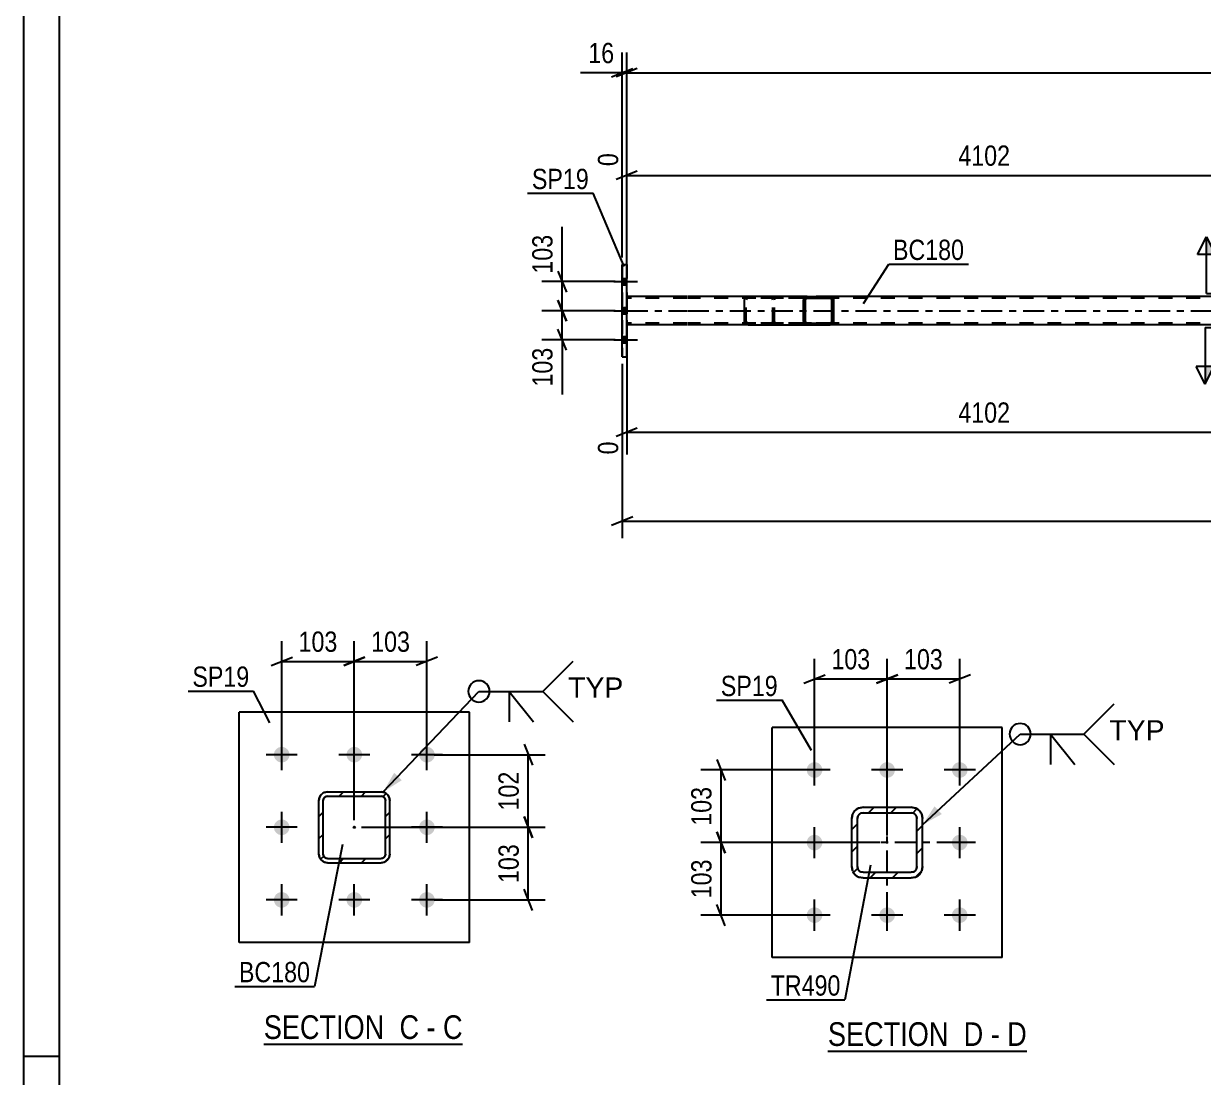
# Model space of a CAD drawing. Header units: millimetres. Extents: x 0 to 841, y 0 to 594.
# Drawn here: x 0 to 166.6, y 146.1 to 294.9 of the extents above; entities that cross this region are included whole.
import ezdxf

# ---------------------------------------------------------------- set-up
doc = ezdxf.new("R2010")
doc.units = ezdxf.units.MM
doc.linetypes.add('DXK_LINE_DOT2', pattern=[3.9198, 1.9599, -1.9599])
doc.linetypes.add('DXK_LINE_DOT3', pattern=[5.9187, 2.979, -0.9799, 0.9799, -0.9799])
doc.styles.add('Arial', font='ARIAL.TTF', dxfattribs={"height": 0.2})
doc.styles.add('Arial Narrow', font='ARIALN.TTF', dxfattribs={"height": 0.2})

# ---------------------------------------------------------------- blocks, each defined once
blk = doc.blocks.new('Unknown-318895283-1133')
at = {"color": 5, "linetype": 'Continuous'}
for p, q in [((0, 594), (0, 0)), ((5, 589), (5, 5)), ((5, 149), (0, 149))]:
    blk.add_line(p, q, dxfattribs=at)
blk = doc.blocks.new('Unknown-318895283-13 - 1653')
at = {"color": 6, "linetype": 'Continuous'}
blk.add_line((33.91, 150.73), (61.98, 150.73), dxfattribs=at)
at = {"color": 0, "linetype": 'Continuous'}
for points in [[(52.02, 151.48), (52.02, 154.98), (33.91, 154.98), (33.91, 151.48)], [(55.84, 151.48), (55.84, 154.98), (53.07, 154.98), (53.07, 151.48)], [(58.16, 151.48), (58.16, 154.98), (56.89, 154.98), (56.89, 151.48)], [(61.98, 151.48), (61.98, 154.98), (59.21, 154.98), (59.21, 151.48)]]:
    blk.add_wipeout(points, dxfattribs=at)
at = {"color": 7, "linetype": 'Continuous', "style": 'Arial Narrow'}
for s, p in [('SECTION ', (33.91, 151.48)), ('C', (53.07, 151.48)), ('C', (59.21, 151.48)), ('-', (56.89, 151.48))]:
    blk.add_text(s, height=3.34, dxfattribs=at).set_placement(p)
blk = doc.blocks.new('Unknown-318895283-14 - 7052')
at = {"color": 6, "linetype": 'Continuous'}
blk.add_line((113.55, 149.75), (141.62, 149.75), dxfattribs=at)
at = {"color": 0, "linetype": 'Continuous'}
for points in [[(131.66, 150.5), (131.66, 154), (113.55, 154), (113.55, 150.5)], [(135.48, 150.5), (135.48, 154), (132.71, 154), (132.71, 150.5)], [(137.8, 150.5), (137.8, 154), (136.53, 154), (136.53, 150.5)], [(141.62, 150.5), (141.62, 154), (138.85, 154), (138.85, 150.5)]]:
    blk.add_wipeout(points, dxfattribs=at)
at = {"color": 7, "linetype": 'Continuous', "style": 'Arial Narrow'}
for s, p in [('SECTION ', (113.55, 150.5)), ('D', (132.71, 150.5)), ('D', (138.85, 150.5)), ('-', (136.53, 150.5))]:
    blk.add_text(s, height=3.34, dxfattribs=at).set_placement(p)
blk = doc.blocks.new('Part-318895283-3261 - 2963')
at = {"color": 2, "linetype": 'Continuous'}
for p, q in [((84.5, 260.82), (85.14, 260.82)), ((84.5, 247.82), (84.5, 260.82)), ((85.14, 247.82), (85.14, 260.82)), ((84.5, 247.82), (85.14, 247.82))]:
    blk.add_line(p, q, dxfattribs=at)
at = {"color": 7, "linetype": 'DXK_LINE_DOT2'}
for p, q in [((84.5, 260.82), (84.5, 260.82)), ((84.5, 260.82), (84.5, 247.82)), ((85.14, 260.82), (85.14, 247.82)), ((84.5, 247.82), (84.5, 247.82))]:
    blk.add_line(p, q, dxfattribs=at)
blk = doc.blocks.new('Bolt-318895283-3028 - 2963')
at = {"linetype": 'Continuous'}
for points in [[(85.14, 257.98), (85.14, 258.86), (84.5, 258.86), (84.5, 257.98)], [(85.14, 257.98), (85.14, 258.86), (84.5, 258.86), (84.5, 257.98)], [(85.14, 257.98), (85.14, 258.86), (84.5, 258.86), (84.5, 257.98)], [(85.14, 253.88), (85.14, 254.76), (84.5, 254.76), (84.5, 253.88)], [(85.14, 253.88), (85.14, 254.76), (84.5, 254.76), (84.5, 253.88)], [(85.14, 249.78), (85.14, 250.66), (84.5, 250.66), (84.5, 249.78)], [(85.14, 249.78), (85.14, 250.66), (84.5, 250.66), (84.5, 249.78)], [(85.14, 249.78), (85.14, 250.66), (84.5, 250.66), (84.5, 249.78)]]:
    blk.add_hatch(color=1, dxfattribs=at).paths.add_polyline_path(points)
at = {"color": 1, "linetype": 'Continuous'}
for p, q in [((83.34, 258.42), (86.66, 258.42)), ((83.34, 258.42), (86.66, 258.42)), ((83.34, 258.42), (86.66, 258.42)), ((84.5, 258.86), (85.14, 258.86)), ((84.5, 258.86), (85.14, 258.86)), ((84.5, 258.86), (85.14, 258.86)), ((84.5, 257.98), (85.14, 257.98)), ((84.5, 257.98), (85.14, 257.98)), ((84.5, 257.98), (85.14, 257.98)), ((83.34, 254.32), (86.66, 254.32)), ((83.34, 254.32), (86.66, 254.32)), ((84.5, 254.76), (85.14, 254.76)), ((84.5, 254.76), (85.14, 254.76)), ((84.5, 253.88), (85.14, 253.88)), ((84.5, 253.88), (85.14, 253.88)), ((83.34, 250.22), (86.66, 250.22)), ((83.34, 250.22), (86.66, 250.22)), ((83.34, 250.22), (86.66, 250.22)), ((84.5, 250.66), (85.14, 250.66)), ((84.5, 250.66), (85.14, 250.66)), ((84.5, 250.66), (85.14, 250.66)), ((84.5, 249.78), (85.14, 249.78)), ((84.5, 249.78), (85.14, 249.78)), ((84.5, 249.78), (85.14, 249.78))]:
    blk.add_line(p, q, dxfattribs=at)
blk = doc.blocks.new('Part-318895283-3048 - 2963')
at = {"linetype": 'Continuous'}
h = blk.add_hatch(dxfattribs=at)
h.set_pattern_fill('', scale=0.7, style=0, pattern_type=0)
h.set_pattern_definition([(45, (114.3295, 256.0256), (-1.57154, 1.57154), [])])
h.paths.add_polyline_path([(114.37, 255.84), (114.33, 256.03), (114.22, 256.18), (114.05, 256.29), (113.86, 256.32), (110.62, 256.32), (110.43, 256.29), (110.26, 256.18), (110.15, 256.03), (110.11, 255.84), (110.11, 252.8), (110.15, 252.62), (110.26, 252.46), (110.43, 252.36), (110.62, 252.32), (113.86, 252.32), (114.05, 252.36), (114.22, 252.46), (114.33, 252.62), (114.37, 252.8)])
h.paths.add_polyline_path([(114.09, 252.71), (114.04, 252.63), (113.96, 252.58), (113.86, 252.56), (110.62, 252.56), (110.52, 252.58), (110.44, 252.63), (110.39, 252.71), (110.37, 252.8), (110.37, 255.84), (110.39, 255.93), (110.44, 256.01), (110.52, 256.06), (110.62, 256.08), (113.86, 256.08), (113.96, 256.06), (114.04, 256.01), (114.09, 255.93), (114.11, 255.84), (114.11, 252.8)])
at = {"color": 2, "linetype": 'Continuous'}
for p, q in [((101.76, 255.84), (101.8, 256.03)), ((101.76, 252.8), (101.76, 255.84)), ((102.08, 256.29), (102.27, 256.32)), ((110.62, 256.32), (102.27, 256.32)), ((110.15, 256.03), (110.11, 255.84)), ((110.11, 252.8), (110.11, 255.84)), ((110.37, 255.84), (110.39, 255.93)), ((110.37, 252.8), (110.37, 255.84)), ((110.39, 255.93), (110.44, 256.01)), ((110.62, 256.32), (110.43, 256.29)), ((110.44, 256.01), (110.52, 256.06)), ((110.52, 256.06), (110.62, 256.08)), ((110.62, 256.32), (113.86, 256.32)), ((110.62, 256.08), (113.86, 256.08)), ((114.05, 256.29), (113.86, 256.32)), ((113.86, 256.08), (113.96, 256.06)), ((113.96, 256.06), (114.04, 256.01)), ((114.04, 256.01), (114.09, 255.93)), ((114.09, 255.93), (114.11, 255.84)), ((114.11, 252.8), (114.11, 255.84)), ((114.37, 255.84), (114.33, 256.03)), ((114.37, 252.8), (114.37, 255.84)), ((101.8, 252.62), (101.76, 252.8)), ((102.27, 252.32), (102.08, 252.36)), ((102.27, 252.32), (110.62, 252.32)), ((110.11, 252.8), (110.15, 252.62)), ((110.39, 252.71), (110.37, 252.8)), ((110.44, 252.63), (110.39, 252.71)), ((110.43, 252.36), (110.62, 252.32)), ((110.52, 252.58), (110.44, 252.63)), ((110.62, 252.56), (110.52, 252.58)), ((110.62, 252.56), (113.86, 252.56)), ((110.62, 252.32), (113.86, 252.32)), ((113.96, 252.58), (113.86, 252.56)), ((113.86, 252.32), (114.05, 252.36)), ((114.04, 252.63), (113.96, 252.58)), ((114.09, 252.71), (114.04, 252.63)), ((114.11, 252.8), (114.09, 252.71)), ((114.33, 252.62), (114.37, 252.8))]:
    blk.add_line(p, q, dxfattribs=at)
at = {"color": 7, "linetype": 'DXK_LINE_DOT2'}
for p, q in [((102.04, 255.93), (102.02, 255.84)), ((102.02, 252.8), (102.02, 255.84)), ((102.09, 256.01), (102.04, 255.93)), ((102.18, 256.06), (102.09, 256.01)), ((102.27, 256.08), (102.18, 256.06)), ((113.86, 256.08), (102.27, 256.08)), ((105.51, 256.32), (105.7, 256.29)), ((105.61, 256.06), (105.51, 256.08)), ((105.69, 256.01), (105.61, 256.06)), ((105.74, 255.93), (105.69, 256.01)), ((105.76, 255.84), (105.74, 255.93)), ((105.76, 252.8), (105.76, 255.84)), ((105.98, 256.03), (106.02, 255.84)), ((106.02, 252.8), (106.02, 255.84)), ((113.86, 256.32), (110.62, 256.32)), ((102.02, 252.8), (102.04, 252.71)), ((102.04, 252.71), (102.09, 252.63)), ((102.09, 252.63), (102.18, 252.58)), ((102.18, 252.58), (102.27, 252.56)), ((113.86, 252.56), (102.27, 252.56)), ((105.51, 252.56), (105.61, 252.58)), ((105.7, 252.36), (105.51, 252.32)), ((105.61, 252.58), (105.69, 252.63)), ((105.69, 252.63), (105.74, 252.71)), ((105.74, 252.71), (105.76, 252.8)), ((106.02, 252.8), (105.98, 252.62)), ((110.62, 252.32), (113.86, 252.32))]:
    blk.add_line(p, q, dxfattribs=at)
at = {"color": 2, "linetype": 'Continuous'}
for centre, start, end in [((102.25, 255.82), 110.7584, 155.6801), ((110.6, 255.82), 110.7583, 155.6801), ((113.88, 255.82), 24.3199, 69.2416), ((102.25, 252.82), 204.3199, 249.2416), ((110.6, 252.82), 204.3199, 249.2416), ((113.88, 252.82), 290.7583, 335.6801)]:
    blk.add_arc(centre, 0.496, start, end, dxfattribs=at)
at = {"color": 7, "linetype": 'DXK_LINE_DOT2'}
for centre, start, end in [((105.53, 255.82), 24.3199, 69.2416), ((105.53, 252.82), 290.7584, 335.6801)]:
    blk.add_arc(centre, 0.496, start, end, dxfattribs=at)
blk = doc.blocks.new('Part-318895283-3086 - 2963')
at = {"color": 2, "linetype": 'Continuous'}
for p, q in [((93.66, 256.32), (85.14, 256.32)), ((102.27, 256.32), (93.76, 256.32)), ((178.93, 256.32), (113.86, 256.32)), ((93.66, 252.32), (85.14, 252.32)), ((102.27, 252.32), (93.76, 252.32)), ((178.93, 252.32), (113.86, 252.32))]:
    blk.add_line(p, q, dxfattribs=at)
at = {"color": 7, "linetype": 'DXK_LINE_DOT2'}
for p, q in [((85.14, 256.32), (85.14, 252.32)), ((93.66, 256.08), (85.14, 256.08)), ((85.14, 255.84), (85.14, 252.8)), ((667.83, 256.08), (93.76, 256.08)), ((113.86, 256.32), (102.27, 256.32)), ((93.66, 252.56), (85.14, 252.56)), ((667.83, 252.56), (93.76, 252.56)), ((110.62, 252.32), (102.27, 252.32)), ((113.86, 252.32), (102.27, 252.32))]:
    blk.add_line(p, q, dxfattribs=at)
at = {"color": 7, "linetype": 'DXK_LINE_DOT3'}
for p, q in [((85.14, 254.32), (93.66, 254.32)), ((93.76, 254.32), (667.83, 254.32))]:
    blk.add_line(p, q, dxfattribs=at)
blk = doc.blocks.new('Part-318895283-1705 - 1653')
at = {"linetype": 'Continuous'}
h = blk.add_hatch(dxfattribs=at)
h.set_pattern_fill('', scale=0.7, style=0, pattern_type=0)
h.set_pattern_definition([(45, (50.9494, 176.46), (-1.57154, 1.57154), [])])
h.paths.add_polyline_path([(50.49, 176.37), (50.95, 176.46), (51.34, 176.72), (51.6, 177.11), (51.69, 177.57), (51.69, 185.17), (51.6, 185.63), (51.34, 186.02), (50.95, 186.28), (50.49, 186.37), (42.89, 186.37), (42.43, 186.28), (42.04, 186.02), (41.78, 185.63), (41.69, 185.17), (41.69, 177.57), (41.78, 177.11), (42.04, 176.72), (42.43, 176.46), (42.89, 176.37)])
h.paths.add_polyline_path([(42.89, 176.97), (42.66, 177.01), (42.47, 177.14), (42.34, 177.34), (42.29, 177.57), (42.29, 185.17), (42.34, 185.4), (42.47, 185.59), (42.66, 185.72), (42.89, 185.77), (50.49, 185.77), (50.72, 185.72), (50.91, 185.59), (51.04, 185.4), (51.09, 185.17), (51.09, 177.57), (51.04, 177.34), (50.91, 177.14), (50.72, 177.01), (50.49, 176.97)])
blk.add_hatch(color=30, dxfattribs=at).paths.add_polyline_path([(46.69, 181.27, -1), (46.69, 181.47, -1)])
at = {"color": 7, "linetype": 'DXK_LINE_DOT2'}
for p, q in [((41.69, 185.17), (41.78, 185.63)), ((41.69, 177.57), (41.69, 185.17)), ((42.34, 185.4), (42.29, 185.17)), ((42.29, 177.57), (42.29, 185.17)), ((42.47, 185.59), (42.34, 185.4)), ((42.43, 186.28), (42.89, 186.37)), ((42.66, 185.72), (42.47, 185.59)), ((42.89, 185.77), (42.66, 185.72)), ((42.89, 186.37), (50.49, 186.37)), ((42.89, 185.77), (50.49, 185.77)), ((50.49, 186.37), (50.95, 186.28)), ((50.72, 185.72), (50.49, 185.77)), ((50.91, 185.59), (50.72, 185.72)), ((51.04, 185.4), (50.91, 185.59)), ((51.09, 185.17), (51.04, 185.4)), ((51.09, 177.57), (51.09, 185.17)), ((51.6, 185.63), (51.69, 185.17)), ((51.69, 177.57), (51.69, 185.17)), ((41.78, 177.11), (41.69, 177.57)), ((42.29, 177.57), (42.34, 177.34)), ((42.34, 177.34), (42.47, 177.14)), ((42.47, 177.14), (42.66, 177.01)), ((42.66, 177.01), (42.89, 176.97)), ((42.89, 176.97), (50.49, 176.97)), ((50.49, 176.97), (50.72, 177.01)), ((50.72, 177.01), (50.91, 177.14)), ((50.91, 177.14), (51.04, 177.34)), ((51.04, 177.34), (51.09, 177.57)), ((51.69, 177.57), (51.6, 177.11)), ((42.89, 176.37), (42.43, 176.46)), ((42.89, 176.37), (50.49, 176.37)), ((50.95, 176.46), (50.49, 176.37))]:
    blk.add_line(p, q, dxfattribs=at)
at = {"color": 2, "linetype": 'Continuous'}
for p, q in [((41.78, 185.63), (41.69, 185.17)), ((41.69, 177.57), (41.69, 185.17)), ((42.29, 185.17), (42.34, 185.4)), ((42.29, 177.57), (42.29, 185.17)), ((42.34, 185.4), (42.47, 185.59)), ((42.89, 186.37), (42.43, 186.28)), ((42.47, 185.59), (42.66, 185.72)), ((42.66, 185.72), (42.89, 185.77)), ((42.89, 186.37), (50.49, 186.37)), ((42.89, 185.77), (50.49, 185.77)), ((50.95, 186.28), (50.49, 186.37)), ((50.49, 185.77), (50.72, 185.72)), ((50.72, 185.72), (50.91, 185.59)), ((50.91, 185.59), (51.04, 185.4)), ((51.04, 185.4), (51.09, 185.17)), ((51.09, 177.57), (51.09, 185.17)), ((51.69, 185.17), (51.6, 185.63)), ((51.69, 177.57), (51.69, 185.17)), ((41.69, 177.57), (41.78, 177.11)), ((42.34, 177.34), (42.29, 177.57)), ((42.47, 177.14), (42.34, 177.34)), ((42.66, 177.01), (42.47, 177.14)), ((42.89, 176.97), (42.66, 177.01)), ((42.89, 176.97), (50.49, 176.97)), ((50.72, 177.01), (50.49, 176.97)), ((50.91, 177.14), (50.72, 177.01)), ((51.04, 177.34), (50.91, 177.14)), ((51.09, 177.57), (51.04, 177.34)), ((51.6, 177.11), (51.69, 177.57)), ((42.43, 176.46), (42.89, 176.37)), ((42.89, 176.37), (50.49, 176.37)), ((50.49, 176.37), (50.95, 176.46))]:
    blk.add_line(p, q, dxfattribs=at)
at = {"color": 7, "linetype": 'DXK_LINE_DOT3'}
blk.add_line((46.69, 181.37), (46.69, 181.37), dxfattribs=at)
at = {"color": 30, "linetype": 'DXK_LINE_DOT3'}
blk.add_line((46.69, 181.37), (46.69, 181.37), dxfattribs=at)
at = {"color": 30, "linetype": 'Continuous'}
blk.add_circle((46.69, 181.37), 0.1, dxfattribs=at)
at = {"color": 7, "linetype": 'DXK_LINE_DOT2'}
for centre, start, end in [((42.89, 185.17), 112.5, 157.5), ((50.49, 185.17), 22.5, 67.5), ((42.89, 177.57), 202.5, 247.5), ((50.49, 177.57), 292.5, 337.5)]:
    blk.add_arc(centre, 1.2, start, end, dxfattribs=at)
at = {"color": 2, "linetype": 'Continuous'}
for centre, start, end in [((42.89, 185.17), 112.5, 157.5), ((50.49, 185.17), 22.5, 67.5), ((42.89, 177.57), 202.5, 247.5), ((50.49, 177.57), 292.5, 337.5)]:
    blk.add_arc(centre, 1.2, start, end, dxfattribs=at)
blk = doc.blocks.new('Bolt-318895283-1805 - 1653')
at = {"linetype": 'Continuous'}
for points in [[(36.44, 190.52, -1), (36.44, 192.72, -1)], [(46.69, 190.52, -1), (46.69, 192.72, -1)], [(56.94, 190.52, -1), (56.94, 192.72, -1)], [(36.44, 180.27, -1), (36.44, 182.47, -1)], [(56.94, 180.27, -1), (56.94, 182.47, -1)], [(36.44, 170.02, -1), (36.44, 172.22, -1)], [(46.69, 170.02, -1), (46.69, 172.22, -1)], [(56.94, 170.02, -1), (56.94, 172.22, -1)]]:
    blk.add_hatch(color=1, dxfattribs=at).paths.add_polyline_path(points)
at = {"color": 1, "linetype": 'Continuous'}
for p, q in [((36.44, 189.42), (36.44, 193.82)), ((46.69, 189.42), (46.69, 193.82)), ((56.94, 189.42), (56.94, 193.82)), ((38.64, 191.62), (34.24, 191.62)), ((48.89, 191.62), (44.49, 191.62)), ((59.14, 191.62), (54.74, 191.62)), ((36.44, 179.17), (36.44, 183.57)), ((56.94, 179.17), (56.94, 183.57)), ((38.64, 181.37), (34.24, 181.37)), ((59.14, 181.37), (54.74, 181.37)), ((36.44, 168.92), (36.44, 173.32)), ((46.69, 168.92), (46.69, 173.32)), ((56.94, 168.92), (56.94, 173.32)), ((38.64, 171.12), (34.24, 171.12)), ((48.89, 171.12), (44.49, 171.12)), ((59.14, 171.12), (54.74, 171.12))]:
    blk.add_line(p, q, dxfattribs=at)
blk = doc.blocks.new('Part-318895283-1797 - 1653')
at = {"color": 2, "linetype": 'Continuous'}
for p, q in [((62.94, 197.62), (30.44, 197.62)), ((30.44, 165.12), (30.44, 197.62)), ((62.94, 165.12), (62.94, 197.62)), ((62.94, 165.12), (30.44, 165.12))]:
    blk.add_line(p, q, dxfattribs=at)
blk = doc.blocks.new('Bolt-318895283-7069 - 7052')
at = {"linetype": 'Continuous'}
for points in [[(111.66, 188.36, -1), (111.66, 190.56, -1)], [(121.91, 188.36, -1), (121.91, 190.56, -1)], [(132.16, 188.36, -1), (132.16, 190.56, -1)], [(111.66, 178.11, -1), (111.66, 180.31, -1)], [(132.16, 178.11, -1), (132.16, 180.31, -1)], [(111.66, 167.86, -1), (111.66, 170.06, -1)], [(121.91, 167.86, -1), (121.91, 170.06, -1)], [(132.16, 167.86, -1), (132.16, 170.06, -1)]]:
    blk.add_hatch(color=1, dxfattribs=at).paths.add_polyline_path(points)
at = {"color": 1, "linetype": 'Continuous'}
for p, q in [((111.66, 187.26), (111.66, 191.66)), ((121.91, 187.26), (121.91, 191.66)), ((132.16, 187.26), (132.16, 191.66)), ((113.86, 189.46), (109.46, 189.46)), ((124.11, 189.46), (119.71, 189.46)), ((134.36, 189.46), (129.96, 189.46)), ((111.66, 177.01), (111.66, 181.41)), ((132.16, 177.01), (132.16, 181.41)), ((113.86, 179.21), (109.46, 179.21)), ((134.36, 179.21), (129.96, 179.21)), ((111.66, 166.76), (111.66, 171.16)), ((121.91, 166.76), (121.91, 171.16)), ((132.16, 166.76), (132.16, 171.16)), ((113.86, 168.96), (109.46, 168.96)), ((124.11, 168.96), (119.71, 168.96)), ((134.36, 168.96), (129.96, 168.96))]:
    blk.add_line(p, q, dxfattribs=at)
blk = doc.blocks.new('Part-318895283-7187 - 7052')
at = {"color": 2, "linetype": 'Continuous'}
for p, q in [((138.16, 195.46), (105.66, 195.46)), ((105.66, 162.96), (105.66, 195.46)), ((138.16, 162.96), (138.16, 195.46)), ((138.16, 162.96), (105.66, 162.96))]:
    blk.add_line(p, q, dxfattribs=at)
blk = doc.blocks.new('Part-318895283-7066 - 7052')
at = {"linetype": 'Continuous'}
h = blk.add_hatch(dxfattribs=at)
h.set_pattern_fill('', scale=0.7, style=0, pattern_type=0)
h.set_pattern_definition([(45, (125.9195, 174.332), (-1.57154, 1.57154), [])])
h.paths.add_polyline_path([(125.31, 174.21), (125.92, 174.33), (126.44, 174.68), (126.79, 175.2), (126.91, 175.81), (126.91, 182.61), (126.79, 183.22), (126.44, 183.74), (125.92, 184.09), (125.31, 184.21), (118.51, 184.21), (117.89, 184.09), (117.38, 183.74), (117.03, 183.22), (116.91, 182.61), (116.91, 175.81), (117.03, 175.2), (117.38, 174.68), (117.89, 174.33), (118.51, 174.21)])
h.paths.add_polyline_path([(118.51, 175.01), (118.2, 175.07), (117.94, 175.24), (117.77, 175.5), (117.71, 175.81), (117.71, 182.61), (117.77, 182.92), (117.94, 183.18), (118.2, 183.35), (118.51, 183.41), (125.31, 183.41), (125.61, 183.35), (125.87, 183.18), (126.05, 182.92), (126.11, 182.61), (126.11, 175.81), (126.05, 175.5), (125.87, 175.24), (125.61, 175.07), (125.31, 175.01)])
at = {"color": 7, "linetype": 'DXK_LINE_DOT3'}
for p, q in [((121.91, 169.21), (121.91, 189.21)), ((131.91, 179.21), (111.91, 179.21))]:
    blk.add_line(p, q, dxfattribs=at)
at = {"color": 7, "linetype": 'DXK_LINE_DOT2'}
for p, q in [((116.91, 182.61), (117.03, 183.22)), ((117.89, 184.09), (118.51, 184.21)), ((118.51, 183.41), (118.2, 183.35)), ((118.51, 184.21), (125.31, 184.21)), ((118.51, 183.41), (125.31, 183.41)), ((125.31, 184.21), (125.92, 184.09)), ((125.61, 183.35), (125.31, 183.41)), ((126.79, 183.22), (126.91, 182.61)), ((116.91, 175.81), (116.91, 182.61)), ((117.77, 182.92), (117.71, 182.61)), ((117.71, 175.81), (117.71, 182.61)), ((126.11, 182.61), (126.05, 182.92)), ((126.11, 175.81), (126.11, 182.61)), ((126.91, 175.81), (126.91, 182.61)), ((117.03, 175.2), (116.91, 175.81)), ((117.71, 175.81), (117.77, 175.5)), ((118.2, 175.07), (118.51, 175.01)), ((118.51, 175.01), (125.31, 175.01)), ((125.31, 175.01), (125.61, 175.07)), ((126.05, 175.5), (126.11, 175.81)), ((126.91, 175.81), (126.79, 175.2)), ((118.51, 174.21), (117.89, 174.33)), ((118.51, 174.21), (125.31, 174.21)), ((125.92, 174.33), (125.31, 174.21))]:
    blk.add_line(p, q, dxfattribs=at)
at = {"color": 2, "linetype": 'Continuous'}
for p, q in [((117.03, 183.22), (116.91, 182.61)), ((118.51, 184.21), (117.89, 184.09)), ((118.2, 183.35), (118.51, 183.41)), ((118.51, 184.21), (125.31, 184.21)), ((118.51, 183.41), (125.31, 183.41)), ((125.92, 184.09), (125.31, 184.21)), ((125.31, 183.41), (125.61, 183.35)), ((126.91, 182.61), (126.79, 183.22)), ((116.91, 175.81), (116.91, 182.61)), ((117.71, 182.61), (117.77, 182.92)), ((117.71, 175.81), (117.71, 182.61)), ((126.05, 182.92), (126.11, 182.61)), ((126.11, 175.81), (126.11, 182.61)), ((126.91, 175.81), (126.91, 182.61)), ((116.91, 175.81), (117.03, 175.2)), ((117.77, 175.5), (117.71, 175.81)), ((118.51, 175.01), (118.2, 175.07)), ((118.51, 175.01), (125.31, 175.01)), ((125.61, 175.07), (125.31, 175.01)), ((126.11, 175.81), (126.05, 175.5)), ((126.79, 175.2), (126.91, 175.81)), ((117.89, 174.33), (118.51, 174.21)), ((118.51, 174.21), (125.31, 174.21)), ((125.31, 174.21), (125.92, 174.33))]:
    blk.add_line(p, q, dxfattribs=at)
at = {"color": 7, "linetype": 'DXK_LINE_DOT2'}
for centre, radius, start, end in [((118.51, 182.61), 1.6, 112.5, 157.5), ((118.51, 182.61), 0.8, 112.5, 157.5), ((125.31, 182.61), 0.8, 22.5, 67.5), ((125.31, 182.61), 1.6, 22.5, 67.5), ((118.51, 175.81), 1.6, 202.5, 247.5), ((118.51, 175.81), 0.8, 202.5, 247.5), ((125.31, 175.81), 0.8, 292.5, 337.5), ((125.31, 175.81), 1.6, 292.5, 337.5)]:
    blk.add_arc(centre, radius, start, end, dxfattribs=at)
at = {"color": 2, "linetype": 'Continuous'}
for centre, radius, start, end in [((118.51, 182.61), 1.6, 112.5, 157.5), ((118.51, 182.61), 0.8, 112.5, 157.5), ((125.31, 182.61), 0.8, 22.5, 67.5), ((125.31, 182.61), 1.6, 22.5, 67.5), ((118.51, 175.81), 1.6, 202.5, 247.5), ((118.51, 175.81), 0.8, 202.5, 247.5), ((125.31, 175.81), 0.8, 292.5, 337.5), ((125.31, 175.81), 1.6, 292.5, 337.5)]:
    blk.add_arc(centre, radius, start, end, dxfattribs=at)
blk = doc.blocks.new('StraightDimension-318895283-3364 - 2963')
at = {"color": 7, "linetype": 'Continuous'}
for p, q in [((186.1, 264.93), (186.1, 282.04)), ((85.14, 257.32), (85.14, 276.55)), ((86.64, 274.03), (83.64, 272.83)), ((85.14, 273.43), (186.1, 273.43)), ((184.6, 272.83), (187.6, 274.03))]:
    blk.add_line(p, q, dxfattribs=at)
at = {"color": 0, "linetype": 'Continuous'}
for points in [[(185.5, 282.64), (181.3, 282.64), (181.3, 274.13), (185.5, 274.13)], [(84.54, 277.15), (80.34, 277.15), (80.34, 274.13), (84.54, 274.13)]]:
    blk.add_wipeout(points, dxfattribs=at)
at = {"color": 0}
blk.add_wipeout([(139.88, 274.18), (139.88, 278.38), (131.36, 278.38), (131.36, 274.18)], dxfattribs=at)
at = {"color": 3, "linetype": 'Continuous', "style": 'Arial Narrow'}
for s, height, p in [('4102', 2.863, (184.9, 274.73)), ('0', 2.86, (83.94, 274.73))]:
    blk.add_text(s, height=height, rotation=90.0002, dxfattribs=at).set_placement(p)
at = {"color": 3, "style": 'Arial Narrow'}
blk.add_text('4102', height=2.863, dxfattribs=at).set_placement((131.96, 274.78))
blk = doc.blocks.new('StraightDimension-318895283-3272 - 2963')
at = {"color": 7, "linetype": 'Continuous'}
for p, q in [((75.42, 255.82), (76.62, 252.82)), ((83.5, 254.32), (73.17, 254.32)), ((76.02, 250.22), (76.02, 254.32)), ((76.62, 248.72), (75.42, 251.72)), ((83.5, 250.22), (73.17, 250.22))]:
    blk.add_line(p, q, dxfattribs=at)
at = {"color": 0}
blk.add_wipeout([(75.27, 249.7), (71.07, 249.7), (71.07, 243.01), (75.27, 243.01)], dxfattribs=at)
at = {"color": 7, "linetype": 'Continuous'}
blk.add_line((76.02, 250.22), (76.02, 242.49), dxfattribs=at)
blk.add_line((76.02, 250.22), (76.02, 242.49), dxfattribs=at)
at = {"color": 3, "style": 'Arial Narrow'}
blk.add_text('103', height=2.863, rotation=90.0002, dxfattribs=at).set_placement((74.67, 243.61))
blk = doc.blocks.new('StraightDimension-318895283-3280 - 2963')
at = {"color": 7, "linetype": 'Continuous'}
for p, q in [((75.42, 259.92), (76.62, 256.92)), ((83.5, 258.42), (73.17, 258.42)), ((76.02, 254.32), (76.02, 258.42)), ((76.62, 252.82), (75.42, 255.82)), ((83.5, 254.32), (73.17, 254.32))]:
    blk.add_line(p, q, dxfattribs=at)
at = {"color": 0}
blk.add_wipeout([(75.27, 265.63), (71.07, 265.63), (71.07, 258.95), (75.27, 258.95)], dxfattribs=at)
at = {"color": 7, "linetype": 'Continuous'}
blk.add_line((76.02, 258.42), (76.02, 266.16), dxfattribs=at)
blk.add_line((76.02, 258.42), (76.02, 266.16), dxfattribs=at)
at = {"color": 3, "style": 'Arial Narrow'}
blk.add_text('103', height=2.863, rotation=90.0002, dxfattribs=at).set_placement((74.67, 259.55))
blk = doc.blocks.new('StraightDimension-318895283-3289 - 2963')
at = {"color": 7, "linetype": 'Continuous'}
for p, q in [((85.14, 251.32), (85.14, 234.02)), ((186.1, 242.92), (186.1, 228.54)), ((86.64, 237.75), (83.64, 236.55)), ((85.14, 237.15), (186.1, 237.15)), ((184.6, 236.55), (187.6, 237.75))]:
    blk.add_line(p, q, dxfattribs=at)
at = {"color": 0}
blk.add_wipeout([(139.88, 237.9), (139.88, 242.1), (131.36, 242.1), (131.36, 237.9)], dxfattribs=at)
at = {"color": 0, "linetype": 'Continuous'}
for points in [[(84.54, 236.45), (80.34, 236.45), (80.34, 233.42), (84.54, 233.42)], [(185.5, 236.45), (181.3, 236.45), (181.3, 227.94), (185.5, 227.94)]]:
    blk.add_wipeout(points, dxfattribs=at)
at = {"color": 3, "style": 'Arial Narrow'}
blk.add_text('4102', height=2.863, dxfattribs=at).set_placement((131.96, 238.5))
at = {"color": 3, "linetype": 'Continuous', "style": 'Arial Narrow'}
for s, height, p in [('0', 2.86, (83.94, 234.02)), ('4102', 2.863, (184.9, 228.54))]:
    blk.add_text(s, height=height, rotation=90.0002, dxfattribs=at).set_placement(p)
blk = doc.blocks.new('StraightDimension-318895283-3387 - 2963')
at = {"color": 7, "linetype": 'Continuous'}
for p, q in [((84.5, 246.82), (84.5, 222.2)), ((86, 225.2), (83, 224)), ((84.5, 224.6), (677.09, 224.6))]:
    blk.add_line(p, q, dxfattribs=at)
blk = doc.blocks.new('StraightDimension-318895283-9015 - 2963')
at = {"color": 7, "linetype": 'Continuous'}
for p, q in [((85.14, 261.82), (85.14, 290.77)), ((86.64, 288.52), (83.64, 287.32)), ((85.14, 287.92), (676.45, 287.92))]:
    blk.add_line(p, q, dxfattribs=at)
blk = doc.blocks.new('StraightDimension-318895283-9016 - 2963')
at = {"color": 7, "linetype": 'Continuous'}
for p, q in [((84.5, 261.82), (84.5, 290.77)), ((85.14, 261.82), (85.14, 290.77)), ((83, 287.32), (86, 288.52)), ((86.64, 288.52), (83.64, 287.32)), ((84.5, 287.92), (85.14, 287.92))]:
    blk.add_line(p, q, dxfattribs=at)
at = {"color": 0}
blk.add_wipeout([(83.98, 288.67), (83.98, 292.87), (79.12, 292.87), (79.12, 288.67)], dxfattribs=at)
at = {"color": 7, "linetype": 'Continuous'}
blk.add_line((84.5, 287.92), (78.6, 287.92), dxfattribs=at)
blk.add_line((84.5, 287.92), (78.6, 287.92), dxfattribs=at)
at = {"color": 3, "style": 'Arial Narrow'}
blk.add_text('16', height=2.863, dxfattribs=at).set_placement((79.72, 289.27))
blk = doc.blocks.new('StraightDimension-318895283-1839 - 1653')
at = {"color": 7, "linetype": 'Continuous'}
for p, q in [((70.65, 182.87), (71.85, 179.87)), ((47.69, 181.37), (73.65, 181.37)), ((71.25, 171.12), (71.25, 181.37)), ((71.85, 169.62), (70.65, 172.62)), ((57.94, 171.12), (73.65, 171.12))]:
    blk.add_line(p, q, dxfattribs=at)
at = {"color": 0}
blk.add_wipeout([(70.5, 179.59), (66.3, 179.59), (66.3, 172.9), (70.5, 172.9)], dxfattribs=at)
at = {"color": 3, "style": 'Arial Narrow'}
blk.add_text('103', height=2.863, rotation=90.0002, dxfattribs=at).set_placement((69.9, 173.5))
blk = doc.blocks.new('StraightDimension-318895283-1856 - 1653')
at = {"color": 7, "linetype": 'Continuous'}
for p, q in [((57.94, 191.62), (73.65, 191.62)), ((70.65, 193.12), (71.85, 190.12)), ((71.25, 181.37), (71.25, 191.62)), ((71.85, 179.87), (70.65, 182.87)), ((47.69, 181.37), (73.65, 181.37))]:
    blk.add_line(p, q, dxfattribs=at)
at = {"color": 0}
blk.add_wipeout([(70.5, 189.84), (66.3, 189.84), (66.3, 183.15), (70.5, 183.15)], dxfattribs=at)
at = {"color": 3, "style": 'Arial Narrow'}
blk.add_text('102', height=2.863, rotation=90.0002, dxfattribs=at).set_placement((69.9, 183.75))
blk = doc.blocks.new('StraightDimension-318895283-1874 - 1653')
at = {"color": 7, "linetype": 'Continuous'}
for p, q in [((46.69, 182.37), (46.69, 207.65)), ((56.94, 192.62), (56.94, 207.65)), ((45.19, 204.2), (48.19, 205.4)), ((58.44, 205.4), (55.44, 204.2)), ((46.69, 204.8), (56.94, 204.8))]:
    blk.add_line(p, q, dxfattribs=at)
at = {"color": 0}
blk.add_wipeout([(55.16, 205.55), (55.16, 209.75), (48.47, 209.75), (48.47, 205.55)], dxfattribs=at)
at = {"color": 3, "style": 'Arial Narrow'}
blk.add_text('103', height=2.863, dxfattribs=at).set_placement((49.07, 206.15))
blk = doc.blocks.new('StraightDimension-318895283-1891 - 1653')
at = {"color": 7, "linetype": 'Continuous'}
for p, q in [((36.44, 192.62), (36.44, 207.65)), ((46.69, 182.37), (46.69, 207.65)), ((34.94, 204.2), (37.94, 205.4)), ((48.19, 205.4), (45.19, 204.2)), ((36.44, 204.8), (46.69, 204.8))]:
    blk.add_line(p, q, dxfattribs=at)
at = {"color": 0}
blk.add_wipeout([(44.91, 205.55), (44.91, 209.75), (38.22, 209.75), (38.22, 205.55)], dxfattribs=at)
at = {"color": 3, "style": 'Arial Narrow'}
blk.add_text('103', height=2.863, dxfattribs=at).set_placement((38.82, 206.15))
blk = doc.blocks.new('StraightDimension-318895283-7218 - 7052')
at = {"color": 7, "linetype": 'Continuous'}
for p, q in [((111.66, 190.46), (111.66, 205.17)), ((121.91, 180.21), (121.91, 205.17)), ((110.16, 201.72), (113.16, 202.92)), ((111.66, 202.32), (121.91, 202.32)), ((123.41, 202.92), (120.41, 201.72))]:
    blk.add_line(p, q, dxfattribs=at)
at = {"color": 0}
blk.add_wipeout([(120.12, 203.07), (120.12, 207.27), (113.44, 207.27), (113.44, 203.07)], dxfattribs=at)
at = {"color": 3, "style": 'Arial Narrow'}
blk.add_text('103', height=2.863, dxfattribs=at).set_placement((114.04, 203.67))
blk = doc.blocks.new('StraightDimension-318895283-7235 - 7052')
at = {"color": 7, "linetype": 'Continuous'}
for p, q in [((121.91, 180.21), (121.91, 205.17)), ((132.16, 190.46), (132.16, 205.17)), ((120.41, 201.72), (123.41, 202.92)), ((121.91, 202.32), (132.16, 202.32)), ((133.66, 202.92), (130.66, 201.72))]:
    blk.add_line(p, q, dxfattribs=at)
at = {"color": 0}
blk.add_wipeout([(130.37, 203.07), (130.37, 207.27), (123.69, 207.27), (123.69, 203.07)], dxfattribs=at)
at = {"color": 3, "style": 'Arial Narrow'}
blk.add_text('103', height=2.863, dxfattribs=at).set_placement((124.29, 203.67))
blk = doc.blocks.new('StraightDimension-318895283-7253 - 7052')
at = {"color": 7, "linetype": 'Continuous'}
for p, q in [((97.86, 190.96), (99.06, 187.96)), ((110.66, 189.46), (95.61, 189.46)), ((98.46, 179.21), (98.46, 189.46)), ((99.06, 177.71), (97.86, 180.71)), ((120.91, 179.21), (95.61, 179.21))]:
    blk.add_line(p, q, dxfattribs=at)
at = {"color": 0}
blk.add_wipeout([(97.71, 187.68), (93.51, 187.68), (93.51, 180.99), (97.71, 180.99)], dxfattribs=at)
at = {"color": 3, "style": 'Arial Narrow'}
blk.add_text('103', height=2.863, rotation=90.0002, dxfattribs=at).set_placement((97.11, 181.59))
blk = doc.blocks.new('StraightDimension-318895283-7270 - 7052')
at = {"color": 7, "linetype": 'Continuous'}
for p, q in [((97.86, 180.71), (99.06, 177.71)), ((120.91, 179.21), (95.61, 179.21)), ((98.46, 168.96), (98.46, 179.21)), ((99.06, 167.46), (97.86, 170.46)), ((110.66, 168.96), (95.61, 168.96))]:
    blk.add_line(p, q, dxfattribs=at)
at = {"color": 0}
blk.add_wipeout([(97.71, 177.43), (93.51, 177.43), (93.51, 170.74), (97.71, 170.74)], dxfattribs=at)
at = {"color": 3, "style": 'Arial Narrow'}
blk.add_text('103', height=2.863, rotation=90.0002, dxfattribs=at).set_placement((97.11, 171.34))
blk = doc.blocks.new('SectionMark-318895283-3483 - 2963')
at = {"linetype": 'Continuous'}
for points in [[(168.23, 262.25), (166.98, 262.25), (166.98, 264.75)], [(211.51, 262.25), (210.26, 262.25), (211.51, 264.75)]]:
    blk.add_hatch(color=6, dxfattribs=at).paths.add_polyline_path(points)
at = {"color": 6, "linetype": 'Continuous'}
for p, q in [((165.73, 262.25), (166.98, 264.75)), ((166.98, 256.75), (166.98, 264.75)), ((166.98, 264.75), (168.23, 262.25)), ((211.51, 264.75), (210.26, 262.25)), ((211.51, 256.75), (211.51, 264.75)), ((211.51, 264.75), (212.76, 262.25)), ((168.23, 262.25), (165.73, 262.25)), ((210.26, 262.25), (212.76, 262.25)), ((166.98, 256.75), (174.98, 256.75)), ((211.51, 256.75), (203.51, 256.75))]:
    blk.add_line(p, q, dxfattribs=at)
at = {"color": 0, "linetype": 'Continuous'}
for points in [[(171.58, 257.75), (171.58, 261.25), (168.73, 261.25), (168.73, 257.75)], [(209.76, 257.75), (209.76, 261.25), (206.91, 261.25), (206.91, 257.75)]]:
    blk.add_wipeout(points, dxfattribs=at)
at = {"color": 3, "linetype": 'Continuous', "style": 'Arial'}
for p in [(168.73, 257.75), (206.91, 257.75)]:
    blk.add_text('F', height=3.34, dxfattribs=at).set_placement(p)
blk = doc.blocks.new('Mark-318895283-3082 - 2963')
at = {"color": 0}
blk.add_wipeout([(132.78, 261.48), (132.78, 264.48), (122.73, 264.48), (122.73, 261.48)], dxfattribs=at)
blk.add_wipeout([(132.78, 261.48), (132.78, 264.48), (122.73, 264.48), (122.73, 261.48)], dxfattribs=at)
at = {"color": 30, "linetype": 'Continuous'}
for p, q in [((118.59, 255.33), (122.13, 260.88)), ((122.13, 260.88), (133.38, 260.88))]:
    blk.add_line(p, q, dxfattribs=at)
at = {"color": 3, "style": 'Arial Narrow'}
blk.add_text('BC180', height=2.863, dxfattribs=at).set_placement((122.73, 261.48))
blk = doc.blocks.new('SectionMark-318895283-3485 - 2963')
at = {"linetype": 'Continuous'}
for points in [[(166.8, 246.42), (168.05, 246.42), (166.8, 243.92)], [(210.26, 246.42), (211.51, 246.42), (211.51, 243.92)]]:
    blk.add_hatch(color=6, dxfattribs=at).paths.add_polyline_path(points)
at = {"color": 6, "linetype": 'Continuous'}
for p, q in [((166.8, 251.92), (174.8, 251.92)), ((166.8, 251.92), (166.8, 243.92)), ((211.51, 251.92), (203.51, 251.92)), ((211.51, 251.92), (211.51, 243.92)), ((166.8, 243.92), (165.55, 246.42)), ((168.05, 246.42), (165.55, 246.42)), ((166.8, 243.92), (168.05, 246.42)), ((210.26, 246.42), (212.76, 246.42)), ((211.51, 243.92), (210.26, 246.42)), ((212.76, 246.42), (211.51, 243.92))]:
    blk.add_line(p, q, dxfattribs=at)
at = {"color": 0, "linetype": 'Continuous'}
for points in [[(171.4, 247.42), (171.4, 250.92), (168.55, 250.92), (168.55, 247.42)], [(209.76, 247.42), (209.76, 250.92), (206.9, 250.92), (206.9, 247.42)]]:
    blk.add_wipeout(points, dxfattribs=at)
at = {"color": 3, "linetype": 'Continuous', "style": 'Arial'}
for p in [(168.55, 247.42), (206.9, 247.42)]:
    blk.add_text('F', height=3.34, dxfattribs=at).set_placement(p)
blk = doc.blocks.new('Mark-318895283-3257 - 2963')
at = {"color": 0}
blk.add_wipeout([(79.8, 271.49), (79.8, 274.49), (71.76, 274.49), (71.76, 271.49)], dxfattribs=at)
blk.add_wipeout([(79.8, 271.49), (79.8, 274.49), (71.76, 274.49), (71.76, 271.49)], dxfattribs=at)
at = {"color": 30, "linetype": 'Continuous'}
for p in [(71.16, 270.89), (84.79, 260.55)]:
    blk.add_line(p, (80.4, 270.89), dxfattribs=at)
at = {"color": 3, "style": 'Arial Narrow'}
blk.add_text('SP19', height=2.863, dxfattribs=at).set_placement((71.76, 271.49))
blk = doc.blocks.new('Mark-318895283-1701 - 1653')
at = {"color": 0}
blk.add_wipeout([(40.45, 159.49), (40.45, 162.49), (30.4, 162.49), (30.4, 159.49)], dxfattribs=at)
blk.add_wipeout([(40.45, 159.49), (40.45, 162.49), (30.4, 162.49), (30.4, 159.49)], dxfattribs=at)
at = {"color": 30, "linetype": 'Continuous'}
for p in [(45, 178.93), (29.8, 158.89)]:
    blk.add_line(p, (41.05, 158.89), dxfattribs=at)
at = {"color": 3, "style": 'Arial Narrow'}
blk.add_text('BC180', height=2.863, dxfattribs=at).set_placement((30.4, 159.49))
blk = doc.blocks.new('Mark-318895283-1793 - 1653')
at = {"color": 0}
blk.add_wipeout([(31.87, 201.21), (31.87, 204.21), (23.83, 204.21), (23.83, 201.21)], dxfattribs=at)
blk.add_wipeout([(31.87, 201.21), (31.87, 204.21), (23.83, 204.21), (23.83, 201.21)], dxfattribs=at)
at = {"color": 30, "linetype": 'Continuous'}
for p in [(23.23, 200.61), (34.78, 196.14)]:
    blk.add_line(p, (32.47, 200.61), dxfattribs=at)
at = {"color": 3, "style": 'Arial Narrow'}
blk.add_text('SP19', height=2.863, dxfattribs=at).set_placement((23.83, 201.21))
blk = doc.blocks.new('WeldMark-318895283-1908 - 1653')
at = {"linetype": 'Continuous'}
blk.add_hatch(color=30, dxfattribs=at).paths.add_polyline_path([(53.39, 188.02), (50.78, 186.37), (52.31, 189.06)])
at = {"color": 30, "linetype": 'Continuous'}
for p, q in [((50.78, 186.37), (64.28, 200.56)), ((64.28, 200.56), (73.28, 200.56))]:
    blk.add_line(p, q, dxfattribs=at)
at = {"color": 3, "linetype": 'Continuous'}
for q in [(72, 196.27), (68.57, 196.27)]:
    blk.add_line((68.57, 200.56), q, dxfattribs=at)
for start, end in [(90, 270), (270, 90)]:
    blk.add_arc((64.28, 200.56), 1.5, start, end, dxfattribs=at)
at = {"color": 0, "linetype": 'Continuous'}
blk.add_wipeout([(84.66, 199.66), (84.66, 202.66), (76.88, 202.66), (76.88, 199.66)], dxfattribs=at)
blk.add_wipeout([(84.66, 199.66), (84.66, 202.66), (76.88, 202.66), (76.88, 199.66)], dxfattribs=at)
at = {"color": 3, "linetype": 'Continuous'}
for q in [(77.57, 204.84), (77.57, 196.27)]:
    blk.add_line((73.28, 200.56), q, dxfattribs=at)
at = {"color": 3, "linetype": 'Continuous', "style": 'Arial'}
blk.add_text('TYP', height=2.865, dxfattribs=at).set_placement((76.88, 199.66))
blk = doc.blocks.new('WeldMark-318895283-7287 - 7052')
at = {"linetype": 'Continuous'}
blk.add_hatch(color=30, dxfattribs=at).paths.add_polyline_path([(129.62, 183.23), (126.91, 181.74), (128.6, 184.33)])
at = {"color": 30, "linetype": 'Continuous'}
for p, q in [((126.91, 181.74), (140.69, 194.53)), ((140.69, 194.53), (149.69, 194.53))]:
    blk.add_line(p, q, dxfattribs=at)
at = {"color": 3, "linetype": 'Continuous'}
for q in [(148.4, 190.24), (144.97, 190.24)]:
    blk.add_line((144.97, 194.53), q, dxfattribs=at)
for start, end in [(90, 270), (270, 90)]:
    blk.add_arc((140.69, 194.53), 1.5, start, end, dxfattribs=at)
at = {"color": 0, "linetype": 'Continuous'}
blk.add_wipeout([(161.06, 193.63), (161.06, 196.63), (153.29, 196.63), (153.29, 193.63)], dxfattribs=at)
blk.add_wipeout([(161.06, 193.63), (161.06, 196.63), (153.29, 196.63), (153.29, 193.63)], dxfattribs=at)
at = {"color": 3, "linetype": 'Continuous'}
for q in [(153.97, 198.81), (153.97, 190.24)]:
    blk.add_line((149.69, 194.53), q, dxfattribs=at)
at = {"color": 3, "linetype": 'Continuous', "style": 'Arial'}
blk.add_text('TYP', height=2.865, dxfattribs=at).set_placement((153.29, 193.63))
blk = doc.blocks.new('Mark-318895283-7183 - 7052')
at = {"color": 0}
blk.add_wipeout([(106.47, 199.9), (106.47, 202.9), (98.43, 202.9), (98.43, 199.9)], dxfattribs=at)
blk.add_wipeout([(106.47, 199.9), (106.47, 202.9), (98.43, 202.9), (98.43, 199.9)], dxfattribs=at)
at = {"color": 30, "linetype": 'Continuous'}
for p in [(97.83, 199.3), (111.22, 192.23)]:
    blk.add_line(p, (107.07, 199.3), dxfattribs=at)
at = {"color": 3, "style": 'Arial Narrow'}
blk.add_text('SP19', height=2.863, dxfattribs=at).set_placement((98.43, 199.9))
blk = doc.blocks.new('Mark-318895283-7062 - 7052')
at = {"color": 0}
blk.add_wipeout([(115.33, 157.6), (115.33, 160.6), (105.47, 160.6), (105.47, 157.6)], dxfattribs=at)
blk.add_wipeout([(115.33, 157.6), (115.33, 160.6), (105.47, 160.6), (105.47, 157.6)], dxfattribs=at)
at = {"color": 30, "linetype": 'Continuous'}
for p in [(119.58, 176.02), (104.87, 157)]:
    blk.add_line(p, (115.93, 157), dxfattribs=at)
at = {"color": 3, "style": 'Arial Narrow'}
blk.add_text('TR490', height=2.863, dxfattribs=at).set_placement((105.47, 157.6))

msp = doc.modelspace()

# ---------------------------------------------------------------- block references
for name in ['Unknown-318895283-1133', 'Part-318895283-3261 - 2963', 'Bolt-318895283-3028 - 2963', 'Part-318895283-3086 - 2963', 'Part-318895283-3048 - 2963', 'Part-318895283-1797 - 1653', 'Part-318895283-7187 - 7052', 'Bolt-318895283-1805 - 1653', 'Bolt-318895283-7069 - 7052', 'Part-318895283-7066 - 7052', 'Part-318895283-1705 - 1653']:
    msp.add_blockref(name, (0, 0))

# ---------------------------------------------------------------- next in the draw order: block references
for name in ['StraightDimension-318895283-3364 - 2963', 'StraightDimension-318895283-3272 - 2963', 'StraightDimension-318895283-7218 - 7052', 'StraightDimension-318895283-1839 - 1653', 'Mark-318895283-1701 - 1653', 'Unknown-318895283-13 - 1653', 'Unknown-318895283-14 - 7052']:
    msp.add_blockref(name, (0, 0))

# ---------------------------------------------------------------- next in the draw order: block references
for name in ['StraightDimension-318895283-3280 - 2963', 'StraightDimension-318895283-3289 - 2963', 'StraightDimension-318895283-7235 - 7052', 'Mark-318895283-7183 - 7052', 'StraightDimension-318895283-1856 - 1653']:
    msp.add_blockref(name, (0, 0))

# ---------------------------------------------------------------- next in the draw order: block references
for name in ['StraightDimension-318895283-9015 - 2963', 'StraightDimension-318895283-3387 - 2963', 'StraightDimension-318895283-1874 - 1653', 'WeldMark-318895283-7287 - 7052', 'StraightDimension-318895283-7253 - 7052']:
    msp.add_blockref(name, (0, 0))

# ---------------------------------------------------------------- next in the draw order: block references
for name in ['StraightDimension-318895283-9016 - 2963', 'Mark-318895283-3082 - 2963', 'SectionMark-318895283-3483 - 2963', 'SectionMark-318895283-3485 - 2963', 'StraightDimension-318895283-1891 - 1653', 'WeldMark-318895283-1908 - 1653', 'StraightDimension-318895283-7270 - 7052']:
    msp.add_blockref(name, (0, 0))

# ---------------------------------------------------------------- next in the draw order: block references
for name in ['Mark-318895283-3257 - 2963', 'Mark-318895283-1793 - 1653', 'Mark-318895283-7062 - 7052']:
    msp.add_blockref(name, (0, 0))

doc.saveas('drawing.dxf')
